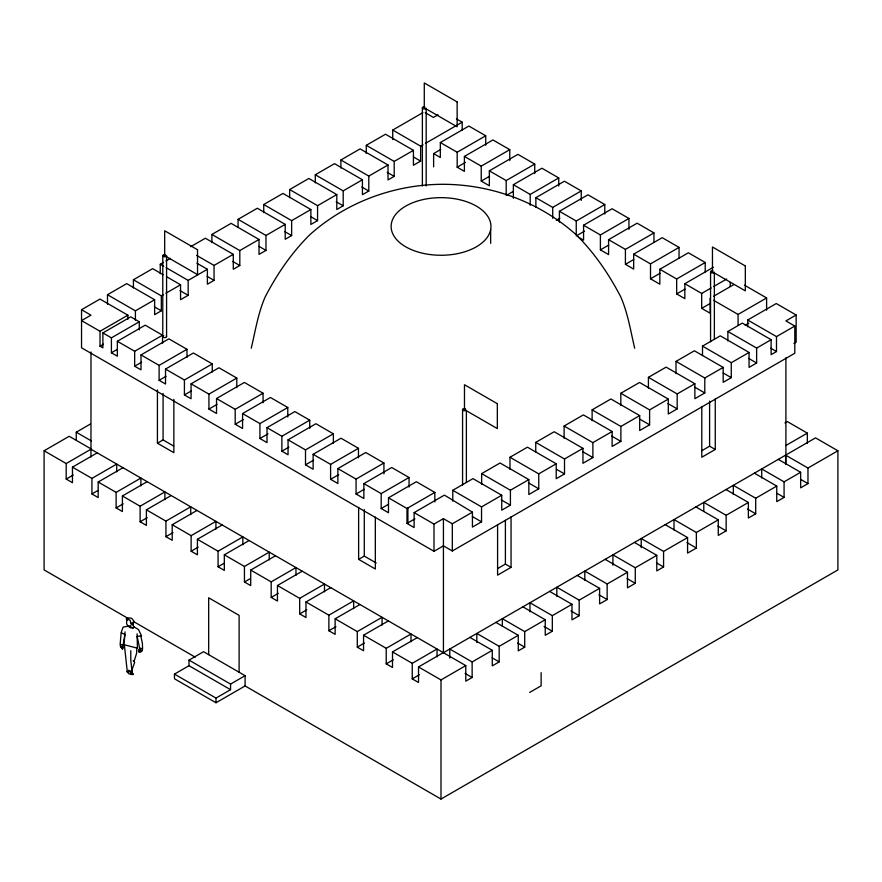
<?xml version="1.0" encoding="UTF-8"?>
<svg xmlns="http://www.w3.org/2000/svg" width="882" height="882" viewBox="0 0 882 882"><rect width="100%" height="100%" fill="white"/><g stroke="black" fill="none" stroke-linecap="round" stroke-linejoin="round"><path stroke-width="1.32" d="M137.085 633.871L137.438 648.182L124.042 644.709L125.057 631.876M137.151 636.495L139.632 648.116L142.156 648.744L142.09 650.729L139.577 652.195L138.761 651.688L140.183 650.662L140.227 649.317L139.554 650.563L138.43 650.53L139.775 648.116M127.173 671.72L128.673 670.221L131.164 671.731C129.566 673.903 132.124 674.862 130.999 671.83L128.882 670.651L127.173 671.72L128.772 673.771L132.818 674.653L132.95 673.539L131.716 672.746M141.881 650.938L140.877 651.908M251.26 348.236C255.317 331.004 258.04 313.375 265.118 297.025C276.849 274.379 291.6 252.748 309.758 234.788C346.108 202.143 394.243 184.415 442.973 184.294C491.704 184.415 539.839 202.143 576.189 234.788C594.347 252.748 609.098 274.379 620.829 297.025C627.907 313.375 630.63 331.004 634.687 348.236M130.988 625.691L123.127 627.102L121.143 632.637L120.161 644.411L123.072 645.161L124.924 634.555M120.503 644.488L120.349 646.396L122.532 649.053M134.064 661.379L136.578 653.419L136.842 647.906M131.705 624.224L132.642 624.147L132.995 623.023L132.002 622.659L130.856 623.982L130.382 621.303C130.668 619.01 126.17 619.054 126.633 621.634L126.6 623.728L127.846 625.878M141.385 650.696L139.136 652.019M127.747 625.878L130.514 627.808L133.259 627.929L134.053 627.08L132.52 624.247M127.295 671.952L129.389 671.489L131.043 672.79M793.866 343.517L796.148 342.205L796.148 315.006L785.906 320.916L794.803 326.042L794.803 353.252L452.312 550.985L443.425 545.848L433.999 551.294L81.541 347.806L81.541 309.714L99.975 299.075L127.89 315.183L127.89 319.262M107.494 304.235L107.494 294.731L126.721 283.629L154.637 299.748L154.637 314.676L161.329 310.806L161.329 295.878L133.425 279.759L133.425 287.907M133.425 279.759L152.652 268.657L163.115 274.699M160.248 273.773L160.248 264.269L163.644 262.318M165.904 261.006L170.424 258.393M190.666 246.717L205.374 238.228L233.278 254.336L233.278 269.264L239.805 265.504L239.805 250.576L211.889 234.458L211.889 242.605M211.889 234.458L231.117 223.355L259.032 239.474L259.032 254.402L265.978 250.389L265.978 235.461L238.074 219.342L238.074 227.49M238.074 219.342L257.301 208.24L285.206 224.359L285.206 239.287L291.644 235.571L291.644 220.643L263.74 204.525L263.74 212.672M263.74 204.525L282.968 193.423L310.872 209.541L310.872 224.469L317.564 220.61L317.564 205.682L289.649 189.564L289.649 197.711M289.649 189.564L308.876 178.462L336.792 194.58L336.792 209.508L343.197 205.804L343.197 190.876L315.293 174.757L315.293 182.905M315.293 174.757L334.521 163.666L362.425 179.774L362.425 194.702L368.797 191.03L368.797 176.091L340.893 159.984L340.893 168.12M340.893 159.984L360.121 148.882L388.025 164.989L388.025 179.928L394.199 176.367L394.199 161.428L366.284 145.321L366.284 153.468M366.284 145.321L385.511 134.218L413.426 150.337L413.426 165.265L420.626 161.097L420.626 146.169L392.722 130.062L392.722 139.554M392.722 130.062L422.875 112.653M438.012 114.803L433.459 117.427L425.212 112.664M81.541 309.714L90.967 315.161L81.541 320.607L100.019 331.268L127.89 315.183M107.494 294.731L135.409 310.839L154.637 299.748M161.329 295.878L163.589 294.566M165.86 293.265L180.556 284.776L180.556 299.704L188.164 295.316L188.164 280.388L166.07 267.632M188.164 280.388L207.391 269.286L207.391 284.213L214.05 280.366L214.05 265.438L233.278 254.336M239.805 250.576L259.032 239.474M265.978 235.461L285.206 224.359M291.644 220.643L310.872 209.541M317.564 205.682L336.792 194.58M343.197 190.876L362.425 179.774M368.797 176.091L388.025 164.989M394.199 161.428L413.426 150.337M420.626 146.169L423.007 144.802M425.378 143.424L462.179 122.19L462.179 130.327M100.019 331.268L100.019 346.207L102.874 347.85L102.874 332.922L130.734 316.836L139.279 321.765L139.279 329.901M433.624 166.852L433.624 153.6L440.339 157.47L440.339 142.542L468.882 126.06L485.717 135.784L485.717 145.276M102.874 332.922L111.419 337.85L139.279 321.765M100.019 346.207L103.503 344.189M433.624 153.6L440.768 149.477M111.419 337.85L111.419 352.778L117.35 356.207L117.35 341.279L145.21 325.193L162.531 335.193L162.531 343.341M440.339 142.542L457.174 152.255L485.717 135.784M111.419 352.778L117.218 349.426M457.174 152.255L457.174 167.194L464.395 171.362L464.395 156.434L492.939 139.951L509.774 149.664L509.774 160.524M117.35 341.279L134.67 351.279L162.531 335.193M457.174 167.194L465.498 162.387M134.67 351.279L134.67 366.206L140.999 369.856L140.999 354.928L168.859 338.842L186.973 349.294L186.973 357.442M134.67 366.206L141.638 362.182M464.395 156.434L481.23 166.147L509.774 149.664M481.23 166.147L481.23 181.075L489.356 185.771L489.356 170.843L517.899 154.361L534.735 164.074L534.735 173.578M140.999 354.928L159.113 365.38L186.973 349.294M481.23 181.075L489.554 176.279M159.113 365.38L159.113 380.318L165.518 384.012L165.518 369.084L193.379 352.998L212.275 363.913L212.275 372.05M159.113 380.318L166.07 376.294M489.356 170.843L506.191 180.556L534.735 164.074M44.1 450.779L69.204 436.281L91.287 449.037L66.194 463.535L44.1 450.779L44.1 569.915L128.585 618.69M76.26 439.986L76.26 432.213L90.317 424.088M513.368 198.274L513.368 184.702L541.912 168.219L558.747 177.944L558.747 186.08M165.518 369.084L184.415 379.999L212.275 363.913M506.191 195.495L513.324 191.372M184.415 379.999L184.415 394.927L191.063 398.763L191.063 383.835L218.923 367.75L236.795 378.069L236.795 387.573M513.368 184.702L530.203 194.426L558.747 177.944M184.415 394.927L191.383 390.902M535.87 207.193L535.87 197.689L564.414 181.218L581.249 190.931L581.249 200.435M66.194 463.535L66.194 479.08L72.456 482.708L72.456 467.151L97.252 452.841M191.063 383.835L208.935 394.155L236.795 378.069M66.194 479.08L73.272 474.99M208.935 394.155L208.935 409.083L216.531 413.471L216.531 398.532L244.391 382.446L263.057 393.229L263.057 402.732M535.87 197.689L552.705 207.413L581.249 190.931M208.935 409.083L217.06 404.386M72.456 467.151L91.926 478.386L116.711 464.086L116.711 471.859M157.426 389.877L157.426 443.205L163.082 439.931L173.644 446.038M559.409 222.143L559.409 211.283L587.952 194.801L604.787 204.525L604.787 214.028M91.926 478.386L91.926 493.942L98.189 497.558L98.189 482.013L122.984 467.703M556.277 220.28L559.838 218.229M216.531 398.532L235.196 409.314L263.057 393.229M91.926 493.942L97.825 490.535M235.196 409.314L235.196 424.242L242.572 428.498L242.572 413.57L270.432 397.484L287.786 407.506L287.786 416.999M559.409 211.283L576.244 221.007L604.787 204.525M98.189 482.013L116.126 492.365L140.911 478.055L140.911 485.828M235.196 424.242L243.322 419.556M578.338 237.137L583.564 240.158L583.564 225.23L612.108 208.747L628.943 218.471L628.943 229.331M116.126 492.365L116.126 507.911L122.4 511.538L122.4 495.982L147.184 481.671M576.244 235.935L584.568 231.128M242.572 413.57L259.925 423.592L287.786 407.506M116.126 507.911L123.204 503.831M583.564 225.23L600.399 234.954L628.943 218.471M259.925 423.592L259.925 438.519L267.003 442.61L267.003 427.671L294.864 411.585L309.736 420.174L309.736 428.321M122.4 495.982L140.117 506.213L164.901 491.902L164.901 499.686M259.925 438.519L268.051 433.823M600.399 234.954L600.399 249.882L608.58 254.6L608.58 239.672L637.124 223.19L653.959 232.914L653.959 242.418M140.117 506.213L140.117 521.769L146.39 525.385L146.39 509.829L171.174 495.53M600.399 249.882L608.723 245.075M267.003 427.671L281.876 436.259L309.736 420.174M140.117 521.769L147.195 517.679M281.876 436.259L281.876 451.187L288.05 454.759L288.05 439.82L315.91 423.735L333.363 433.812L333.363 443.315M608.58 239.672L625.415 249.397L653.959 232.914M281.876 451.187L288.833 447.174M146.39 509.829L165.937 521.119L190.721 506.808L190.721 514.592M625.415 249.397L625.415 264.324L633.673 269.087L633.673 254.159L662.217 237.677L679.052 247.401L679.052 258.261M165.937 521.119L165.937 536.675L172.21 540.291L172.21 524.735L196.995 510.435M625.415 264.324L633.739 259.517M288.05 439.82L305.503 449.897L333.363 433.812M165.937 536.675L173.015 532.585M305.503 449.897L305.503 464.836L313.132 469.235L313.132 454.307L340.992 438.222L358.456 448.299L358.456 457.802M633.673 254.159L650.508 263.883L679.052 247.401M305.503 464.836L313.628 460.139M172.21 524.735L191.129 535.661L215.914 521.361L215.914 529.134M650.508 263.883L650.508 278.811L659.835 284.191L659.835 269.264L688.379 252.781L705.214 262.505L705.214 272.009M191.129 535.661L191.129 551.217L197.403 554.833L197.403 539.288L222.187 524.977M650.508 278.811L660.023 273.31M313.132 454.307L330.596 464.384L358.456 448.299M191.129 551.217L198.218 547.127M330.596 464.384L330.596 479.323L337.872 483.523L337.872 468.596L365.732 452.51L383.924 463.006L383.924 473.866M659.835 269.264L676.67 278.988L705.214 262.505M330.596 479.323L338.721 474.626M197.403 539.288L218.063 551.217L242.848 536.906L242.848 544.679M676.67 278.988L676.67 293.915L684.851 298.634L684.851 283.706L713.395 267.224M218.063 551.217L218.063 566.762L224.326 570.389L224.326 554.833L249.121 540.523M676.67 293.915L684.994 289.109M337.872 468.596L356.063 479.091L383.924 463.006M218.063 566.762L223.962 563.355M356.063 479.091L356.063 494.019L363.869 498.528L363.869 483.601L391.718 467.504L409.05 477.515L409.05 487.018M684.851 283.706L701.686 293.43L711.201 287.94M713.582 286.562L726.669 279.01M356.063 494.019L364.189 489.334M224.326 554.833L244.446 566.442L269.231 552.143L269.231 559.916M713.681 296.231L733.901 284.555M701.686 293.43L701.686 308.358L710.01 303.551M363.869 483.601L381.178 493.589L409.05 477.515M244.446 566.442L244.446 581.999L250.72 585.615L250.72 570.07L275.504 555.759M381.178 493.589L381.178 508.517L388.488 512.74L388.488 497.812L416.348 481.726L434.837 492.41L434.837 501.902M244.446 581.999L250.345 578.592M381.178 508.517L388.146 504.504M250.72 570.07L271.182 581.877L295.966 567.578L295.966 575.351M713.604 300.31L738.069 314.433L766.612 297.951L766.612 310.166M388.488 497.812L406.977 508.495L434.837 492.41M271.182 581.877L271.182 597.434L277.455 601.05L277.455 585.505L302.239 571.194M406.977 508.495L406.977 523.423L414.121 527.546L414.121 512.607L444.418 495.122L472.432 512.166L472.432 527.094L481.539 521.835L481.539 506.907L452.775 490.304L452.775 501.152M452.775 490.304L472.973 478.639L501.737 495.243L501.737 510.171L510.413 505.166L510.413 490.238L481.649 473.623L481.649 484.483M481.649 473.623L500.061 462.995L528.836 479.599L528.836 494.526L538.748 488.804L538.748 473.877L509.983 457.262L509.983 469.478M509.983 457.262L527.447 447.185L556.211 463.789L556.211 478.717L564.513 473.932L564.513 458.993L535.749 442.389L535.749 451.893M535.749 442.389L554.183 431.75L582.958 448.354L582.958 463.282L592.88 457.56L592.88 442.621L564.105 426.017L564.105 438.233M564.105 426.017L583.366 414.904L612.13 431.507L612.13 446.435L620.884 441.386L620.884 426.458L592.12 409.843L592.12 420.703M592.12 409.843L610.917 398.995L639.682 415.598L639.682 430.537L649.604 424.804L649.604 409.876L620.829 393.273L620.829 405.488M620.829 393.273L639.538 382.468L668.302 399.072L668.302 414.011L677.178 408.884L677.178 393.956L648.413 377.342L648.413 388.201M648.413 377.342L666.108 367.132L694.873 383.736L694.873 398.675L704.795 392.942L704.795 378.014L676.02 361.4L676.02 373.615M676.02 361.4L694.399 350.793L723.174 367.397L723.174 382.336L731.266 377.661L731.266 362.723L702.502 346.119L702.502 355.622M702.502 346.119L720.296 335.844L749.061 352.447L749.061 367.386L756.635 363.009L756.635 348.081L727.871 331.478L727.871 340.97M727.871 331.478L742.357 323.11L771.122 339.713L771.122 354.641L776.491 351.543L776.491 336.615L747.727 320.012L747.727 326.792M747.727 320.012L776.27 303.529L796.148 315.006M271.182 597.434L278.26 593.343M745.202 325.249L748.774 323.187M406.977 523.423L414.926 518.837M358.632 507.415L358.632 559.364L364.288 556.101L376.217 562.992M189.002 660.1L230.555 684.09L230.555 689.691L189.002 665.701L189.002 660.1L203.555 651.71L245.097 675.689L245.097 685.953L441 799.059L837.9 569.915L837.9 450.779L815.541 437.869L443.425 652.713L443.425 518.649L452.312 523.776L472.432 512.166M277.455 585.505L299.693 598.349L324.477 584.038L324.477 591.811M245.097 685.953L216.002 702.756L174.46 678.765L174.46 674.102L189.002 665.701M414.121 512.607L433.999 524.084L443.425 518.649M299.693 598.349L299.693 613.894L305.966 617.51L305.966 601.965L330.75 587.655M481.539 506.907L501.737 495.243M510.413 490.238L528.836 479.599M538.748 473.877L556.211 463.789M564.513 458.993L582.958 448.354M592.88 442.621L612.13 431.507M620.884 426.458L639.682 415.598M649.604 409.876L668.302 399.072M677.178 393.956L694.873 383.736M704.795 378.014L723.174 367.397M731.266 362.723L749.061 352.447M756.635 348.081L771.122 339.713M776.491 336.615L794.803 326.042M299.693 613.894L306.771 609.804M305.966 601.965L328.876 615.184L353.649 600.885L353.649 608.657M328.876 615.184L328.876 630.74L335.138 634.356L335.138 618.811L359.933 604.501M230.555 684.09L245.097 675.689M328.876 630.74L335.954 626.65M174.46 674.102L216.002 698.081L230.555 689.691M335.138 618.811L357.287 631.6L382.071 617.29L382.071 625.062M357.287 631.6L357.287 647.145L363.56 650.762L363.56 635.216L388.345 620.906M357.287 647.145L364.365 643.055M497.547 568.636L505.397 564.094L511.053 567.358L511.053 516.775M701.752 450.735L709.602 446.204L715.258 449.467L715.258 398.885M511.053 567.358L497.591 575.141L497.591 524.547M715.258 449.467L701.796 457.24L701.796 406.657M363.56 635.216L386.228 648.303L411.012 633.993L411.012 641.776M784.936 422.941L787.306 421.563L807.328 433.128L807.328 443.492M386.228 648.303L386.228 663.859L392.501 667.476L392.501 651.919L417.285 637.62M386.228 663.859L393.306 659.769M785.994 445.443L807.328 433.128M392.501 651.919L412.247 663.33L437.031 649.02L437.031 656.792M412.247 663.33L412.247 678.875L418.52 682.503L418.52 666.946L443.304 652.647M412.247 678.875L419.336 674.796M418.52 666.946L441 679.923L465.784 665.612L465.784 681.169L472.135 677.497L472.135 661.952L449.776 649.042L449.776 658.115M472.135 661.952L492.288 650.31L492.288 665.866L499.179 661.886L499.179 646.33L476.82 633.43L476.82 642.504M499.179 646.33L518.274 635.305L518.274 650.861L524.713 647.145L524.713 631.6L502.354 618.69L502.354 626.463M524.713 631.6L545.241 619.737L545.241 635.294L552.319 631.214L552.319 615.658L529.961 602.748L529.961 611.821M552.319 615.658L571.966 604.313L571.966 619.87L579.187 615.691L579.187 600.146L556.829 587.236L556.829 596.309M579.187 600.146L599.606 588.36L599.606 603.905L607.158 599.551L607.158 583.994L584.799 571.084L584.799 580.158M607.158 583.994L627.488 572.253L627.488 587.809L635.283 583.311L635.283 567.754L612.924 554.844L612.924 565.219M635.283 567.754L656.792 555.34L656.792 570.897L663.573 566.972L663.573 551.426L687.574 537.568L687.574 553.113L696.372 548.042L696.372 532.485L674.013 519.575L674.013 529.95M696.372 532.485L718.279 519.84L718.279 535.396L726.151 530.854L726.151 515.297L703.792 502.387L703.792 511.461M726.151 515.297L748.366 502.464L748.366 518.021L755.698 513.787L755.698 498.242L733.339 485.332L733.339 494.405M755.698 498.242L776.755 486.081L776.755 501.637L784.076 497.404L784.076 481.848L761.717 468.948L761.717 478.022M784.076 481.848L800.647 472.289L800.647 487.834L807.967 483.612L807.967 468.055L837.9 450.779M529.674 692.425L541.129 685.81L541.129 672.657M133.105 624.897L133.965 621.182L132.267 618.955L130.966 618.039L127.173 617.995L126.159 618.988L127.151 619.903M127.229 671.191L124.362 644.753M133.259 627.929L127.934 626.11M131.308 673.76L133.171 674.201M137.052 636.473L141.506 635.812L138.518 629.55L133.733 626.771M125.046 634.599L121.385 632.78M132.3 672.933L132.19 669.295L134.67 662.338L133.215 660.706M456.402 118.85L462.179 122.19M744.485 285.173L766.612 297.951M701.686 308.358L710.109 313.22L710.109 298.292M770.736 348.225L776.491 351.543M413.658 157.073L420.626 161.097M748.575 358.357L756.635 363.009M387.22 172.332L394.199 176.367M723.207 373.009L731.266 377.661M361.818 186.995L368.797 191.03M694.432 386.966L704.795 392.942M807.967 468.055L785.608 455.145L785.608 464.219M336.218 201.78L343.197 205.804M778.288 459.379L800.647 472.289M800.911 479.532L807.967 483.612M667.972 403.57L677.178 408.884M310.585 216.575L317.564 220.61M754.397 473.171L776.755 486.081M777.02 493.325L784.076 497.404M639.241 418.829L649.604 424.804M284.666 231.547L291.644 235.571M726.007 489.554L748.366 502.464M747.451 509.035L755.698 513.787M611.678 436.072L620.884 441.386M258.999 246.365L265.978 250.389M695.92 506.93L718.279 519.84M717.904 526.091L726.151 530.854M582.517 451.573L592.88 457.56M232.826 261.48L239.805 265.504M665.215 524.658L687.574 537.568M196.609 255.372L214.05 265.438M686.968 542.606L696.372 548.042M556.465 469.279L564.513 473.932M196.918 263.244L207.391 269.286M207.072 276.342L214.05 280.366M663.573 551.426L641.214 538.516L641.214 547.59M160.248 264.269L163.743 266.287M634.434 542.43L656.792 555.34M528.395 482.829L538.748 488.804M166.61 276.716L180.556 284.776M656.517 562.892L663.573 566.972M180.016 290.619L188.164 295.316M605.129 559.353L627.488 572.253M501.208 499.851L510.413 505.166M627.047 578.548L635.283 583.311M154.35 306.782L161.329 310.806M577.247 575.45L599.606 588.36M472.333 516.521L481.539 521.835M598.922 594.788L607.158 599.551M549.607 591.403L571.966 604.313M570.952 610.939L579.187 615.691M522.883 606.838L545.241 619.737M544.084 626.452L552.319 631.214M495.916 622.405L518.274 635.305M517.646 643.077L524.713 647.145M157.426 443.205L173.853 452.687L173.853 399.37M358.632 559.364L375.335 569.011L375.335 517.061M469.93 637.41L492.288 650.31M492.123 657.807L499.179 661.886M76.26 432.213L91.375 440.934M90.967 449.225L465.784 665.612M465.079 673.429L472.135 677.497M133.347 621.435L195.22 657.156M130.701 673.142L131.506 673.594L132.046 671.356L130.801 660.607L130.768 650.684M142.156 648.744L142.586 649.13L142.388 643.287L140.811 635.955M122.841 645.095L123.138 648.171L122.223 646.131L121.959 647.333L122.62 649.141L120.977 646.771M785.906 357.706L785.906 464.053M738.069 314.433L738.069 325.293M730.23 282.383L730.23 286.452M714.365 273.255L714.365 339.052M710.561 271.877L710.561 341.786M709.602 401.078L709.602 446.204M576.244 221.007L576.244 234.579M552.705 207.413L552.705 218.273M530.203 194.426L530.203 205.274M506.191 180.556L506.191 194.128M505.397 520.347L505.397 564.094M490.657 229.541A49.91 28.808 0 0 1 411.596 249.716A49.91 28.808 0 0 1 420.868 200.104A49.91 28.808 0 0 1 490.657 229.541L490.657 243.322M466.38 411.001L466.38 482.278M462.565 409.623L462.565 485.023M452.312 523.776L452.312 550.985M441 679.923L441 799.059M433.999 524.084L433.999 551.294M426.182 109.192L426.182 185.959M422.379 107.825L422.379 185.959M407.903 507.955L407.903 522.894M364.288 509.62L364.288 556.101M239.11 672.238L239.11 615.36L208.67 597.787L208.67 654.664M216.002 698.081L216.002 702.756M166.577 255.659L166.577 336.538M163.082 393.449L163.082 439.931M162.773 255.659L162.773 336.538M135.409 310.839L135.409 320.342M90.967 351.951L90.967 456.997M166.323 335.987A1.907 1.103 0 0 1 165.629 337.486A1.907 1.103 0 0 1 163.027 337.078A1.907 1.103 0 0 1 163.721 335.579M166.323 256.21A1.907 1.103 0 0 1 163.876 256.651A1.907 1.103 0 0 1 162.883 255.284A1.907 1.103 0 0 1 165.166 254.6M426.116 108.111A1.907 1.103 0 0 1 423.79 108.883A1.907 1.103 0 0 1 422.445 107.538A1.907 1.103 0 0 1 424.771 106.766M714.299 272.163A1.907 1.103 0 0 1 711.972 272.946A1.907 1.103 0 0 1 710.627 271.601A1.907 1.103 0 0 1 712.954 270.818M466.126 410.174A1.907 1.103 0 0 1 463.524 410.582A1.907 1.103 0 0 1 462.818 409.083A1.907 1.103 0 0 1 465.42 408.675M745.323 265.967L712.458 246.993L712.458 271.877L745.323 290.851L745.323 265.967M457.141 101.915L424.286 82.941L424.286 107.825L457.141 126.799L457.141 101.915M497.338 403.713L464.472 384.739L464.472 409.623L497.338 428.597L497.338 403.713M197.535 249.749L164.68 230.775L164.68 255.659L197.535 274.633L197.535 249.749"/></g></svg>
